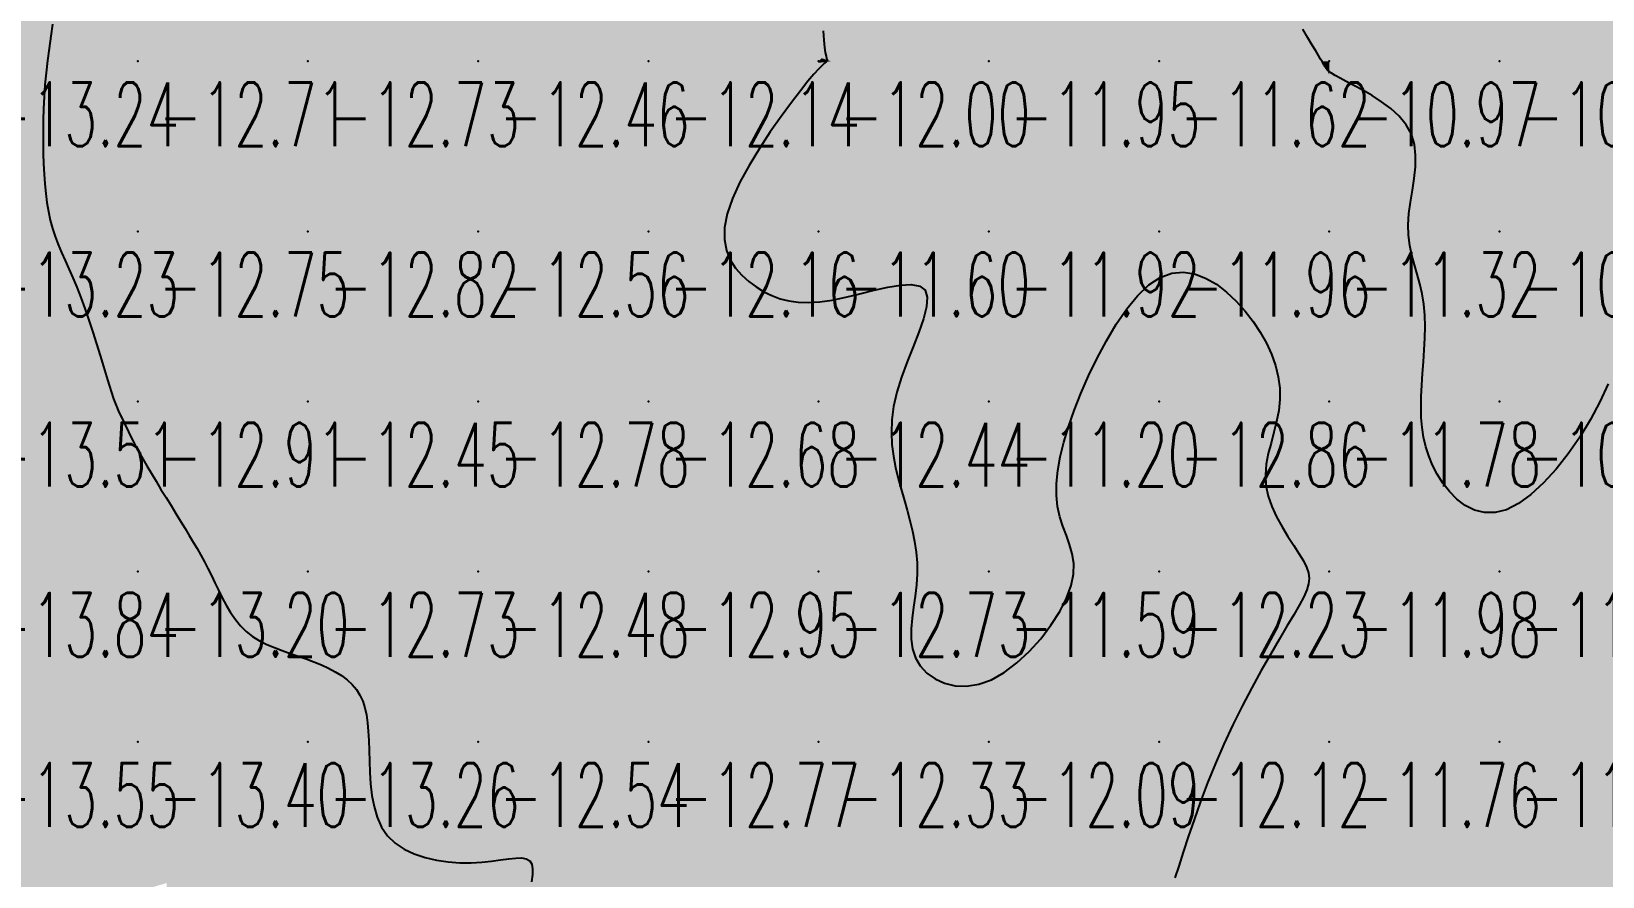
# Model space of a CAD drawing. Header units: millimetres. Extents: x 88261 to 90953, y 390274 to 392322.
# Drawn here: x 89854 to 89946.3, y 390789.3 to 390839 of the extents above; entities that cross this region are included whole.
import ezdxf
from ezdxf.enums import TextEntityAlignment as Align

# ---------------------------------------------------------------- set-up
doc = ezdxf.new("R2010")
doc.units = ezdxf.units.MM
doc.header["$LTSCALE"] = 25
for name, color, linetype in [('CN_03_00', 7, 'Continuous'), ('COTEAlt', 7, 'Continuous'), ('TN_COLORIAGE', 7, 'Continuous')]:
    doc.layers.add(name, color=color, linetype=linetype)
doc.styles.add('Simplex 1.0', font='Simplex.shx', dxfattribs={"width": 0.99, "height": 2.5})
doc.styles.get("Standard").update_dxf_attribs({"font": 'times.ttf'})

# ---------------------------------------------------------------- blocks, each defined once
blk = doc.blocks.new('COTE')
at = {"color": 0}
blk.add_point((0, 0), dxfattribs=at)
at = {"layer": 'COTEAlt'}
blk.add_attdef('ALT', text='', height=3.75, dxfattribs=at).set_placement((1.25, -1.25), align=Align.TOP_LEFT)

msp = doc.modelspace()

# ---------------------------------------------------------------- linework, layer by layer
at = {"layer": 'CN_03_00', "flags": 128}
for points, elevation in [([(89855.24, 390839.42), (89855.145, 390838.707), (89855.041, 390837.99), (89854.942, 390837.272), (89854.86, 390836.557), (89854.795, 390835.847), (89854.746, 390835.145), (89854.712, 390834.451), (89854.691, 390833.77), (89854.682, 390833.102), (89854.684, 390832.449), (89854.694, 390831.815), (89854.714, 390831.199), (89854.743, 390830.604), (89854.784, 390830.027), (89854.839, 390829.469), (89854.91, 390828.929), (89854.999, 390828.406), (89855.109, 390827.901), (89855.242, 390827.412), (89855.398, 390826.938), (89855.575, 390826.471), (89855.771, 390826.004), (89855.981, 390825.527), (89856.204, 390825.032), (89856.434, 390824.511), (89856.67, 390823.954), (89856.908, 390823.354), (89857.146, 390822.706), (89857.379, 390822.023), (89857.606, 390821.324), (89857.825, 390820.625), (89858.033, 390819.945), (89858.227, 390819.302), (89858.405, 390818.713), (89858.565, 390818.196), (89858.705, 390817.763), (89858.827, 390817.406), (89858.935, 390817.112), (89859.032, 390816.868), (89859.122, 390816.66), (89859.208, 390816.474), (89859.294, 390816.297), (89859.382, 390816.116), (89859.477, 390815.92), (89859.581, 390815.703), (89859.697, 390815.465), (89859.827, 390815.202), (89859.974, 390814.913), (89860.14, 390814.596), (89860.329, 390814.248), (89860.543, 390813.867), (89860.783, 390813.453), (89861.045, 390813.011), (89861.323, 390812.549), (89861.612, 390812.075), (89861.907, 390811.596), (89862.201, 390811.12), (89862.489, 390810.654), (89862.766, 390810.205), (89863.028, 390809.779), (89863.274, 390809.372), (89863.508, 390808.979), (89863.732, 390808.594), (89863.948, 390808.212), (89864.159, 390807.826), (89864.365, 390807.43), (89864.571, 390807.02), (89864.777, 390806.592), (89864.989, 390806.151), (89865.211, 390805.707), (89865.447, 390805.267), (89865.702, 390804.841), (89865.98, 390804.436), (89866.286, 390804.062), (89866.624, 390803.726), (89866.997, 390803.435), (89867.401, 390803.183), (89867.829, 390802.964), (89868.276, 390802.772), (89868.737, 390802.597), (89869.205, 390802.435), (89869.674, 390802.277), (89870.14, 390802.116), (89870.594, 390801.947), (89871.034, 390801.766), (89871.455, 390801.571), (89871.851, 390801.36), (89872.218, 390801.13), (89872.55, 390800.88), (89872.845, 390800.607), (89873.096, 390800.309), (89873.301, 390799.983), (89873.463, 390799.629), (89873.588, 390799.241), (89873.681, 390798.819), (89873.747, 390798.36), (89873.792, 390797.861), (89873.822, 390797.32), (89873.841, 390796.733), (89873.855, 390796.103), (89873.878, 390795.441), (89873.923, 390794.764), (89874.002, 390794.088), (89874.128, 390793.429), (89874.316, 390792.804), (89874.577, 390792.228), (89874.926, 390791.718), (89875.371, 390791.287), (89875.898, 390790.932), (89876.492, 390790.65), (89877.133, 390790.433), (89877.806, 390790.278), (89878.492, 390790.179), (89879.173, 390790.131), (89879.834, 390790.128), (89880.457, 390790.165), (89881.036, 390790.226), (89881.565, 390790.298), (89882.039, 390790.363), (89882.453, 390790.406), (89882.8, 390790.413), (89883.075, 390790.366), (89883.273, 390790.252), (89883.392, 390790.057), (89883.441, 390789.782), (89883.434, 390789.431), (89883.383, 390789.006)], -13), ([(89900.519, 390839.025), (89900.556, 390838.472), (89900.598, 390838.051), (89900.641, 390837.744), (89900.683, 390837.531), (89900.719, 390837.394), (89900.746, 390837.315), (89900.76, 390837.274), (89900.758, 390837.253), (89900.736, 390837.233), (89900.683, 390837.195), (89900.591, 390837.119), (89900.449, 390836.987), (89900.247, 390836.779), (89899.975, 390836.476), (89899.623, 390836.058), (89899.181, 390835.507), (89898.646, 390834.81), (89898.044, 390833.992), (89897.408, 390833.083), (89896.772, 390832.115), (89896.167, 390831.118), (89895.628, 390830.124), (89895.188, 390829.165), (89894.879, 390828.27), (89894.725, 390827.466), (89894.717, 390826.752), (89894.833, 390826.121), (89895.054, 390825.566), (89895.359, 390825.081), (89895.729, 390824.657), (89896.144, 390824.289), (89896.584, 390823.97), (89897.033, 390823.694), (89897.496, 390823.464), (89897.981, 390823.281), (89898.497, 390823.15), (89899.053, 390823.073), (89899.657, 390823.054), (89900.318, 390823.095), (89901.046, 390823.2), (89901.84, 390823.367), (89902.674, 390823.569), (89903.511, 390823.775), (89904.317, 390823.955), (89905.055, 390824.076), (89905.689, 390824.108), (89906.186, 390824.019), (89906.507, 390823.778), (89906.632, 390823.363), (89906.585, 390822.794), (89906.405, 390822.1), (89906.129, 390821.311), (89905.797, 390820.456), (89905.446, 390819.563), (89905.114, 390818.664), (89904.84, 390817.786), (89904.654, 390816.953), (89904.553, 390816.166), (89904.525, 390815.42), (89904.559, 390814.707), (89904.645, 390814.024), (89904.77, 390813.365), (89904.924, 390812.723), (89905.095, 390812.094), (89905.272, 390811.472), (89905.448, 390810.854), (89905.615, 390810.239), (89905.765, 390809.623), (89905.89, 390809.005), (89905.983, 390808.381), (89906.036, 390807.75), (89906.041, 390807.11), (89905.995, 390806.459), (89905.916, 390805.803), (89905.825, 390805.149), (89905.743, 390804.506), (89905.692, 390803.88), (89905.693, 390803.278), (89905.769, 390802.708), (89905.94, 390802.178), (89906.222, 390801.696), (89906.609, 390801.275), (89907.088, 390800.931), (89907.644, 390800.679), (89908.267, 390800.534), (89908.942, 390800.511), (89909.656, 390800.625), (89910.398, 390800.891), (89911.153, 390801.317), (89911.9, 390801.88), (89912.621, 390802.549), (89913.294, 390803.294), (89913.898, 390804.085), (89914.413, 390804.89), (89914.818, 390805.68), (89915.093, 390806.424), (89915.224, 390807.1), (89915.233, 390807.715), (89915.148, 390808.287), (89914.995, 390808.832), (89914.805, 390809.366), (89914.605, 390809.905), (89914.422, 390810.467), (89914.286, 390811.067), (89914.22, 390811.72), (89914.226, 390812.425), (89914.302, 390813.183), (89914.446, 390813.992), (89914.656, 390814.85), (89914.929, 390815.755), (89915.264, 390816.707), (89915.657, 390817.704), (89916.107, 390818.74), (89916.607, 390819.787), (89917.152, 390820.815), (89917.734, 390821.79), (89918.347, 390822.682), (89918.986, 390823.458), (89919.644, 390824.087), (89920.314, 390824.536), (89920.99, 390824.784), (89921.666, 390824.844), (89922.333, 390824.739), (89922.985, 390824.493), (89923.616, 390824.128), (89924.217, 390823.669), (89924.783, 390823.138), (89925.306, 390822.557), (89925.779, 390821.949), (89926.198, 390821.319), (89926.559, 390820.673), (89926.858, 390820.015), (89927.09, 390819.349), (89927.253, 390818.681), (89927.341, 390818.015), (89927.351, 390817.354), (89927.283, 390816.704), (89927.157, 390816.062), (89926.996, 390815.428), (89926.826, 390814.8), (89926.669, 390814.175), (89926.55, 390813.552), (89926.494, 390812.93), (89926.523, 390812.306), (89926.654, 390811.681), (89926.873, 390811.06), (89927.155, 390810.452), (89927.479, 390809.865), (89927.821, 390809.305), (89928.158, 390808.782), (89928.467, 390808.302), (89928.726, 390807.874), (89928.914, 390807.501), (89929.029, 390807.165), (89929.07, 390806.845), (89929.037, 390806.518), (89928.93, 390806.164), (89928.749, 390805.759), (89928.494, 390805.282), (89928.165, 390804.711), (89927.764, 390804.031), (89927.302, 390803.247), (89926.794, 390802.373), (89926.254, 390801.422), (89925.696, 390800.407), (89925.133, 390799.341), (89924.58, 390798.237), (89924.051, 390797.107), (89923.557, 390795.966), (89923.1, 390794.832), (89922.683, 390793.723), (89922.303, 390792.66), (89921.964, 390791.661), (89921.663, 390790.745), (89921.403, 390789.931), (89921.184, 390789.239)], -12), ([(89946.638, 390818.278), (89946.152, 390817.227), (89945.59, 390816.177), (89944.963, 390815.15), (89944.285, 390814.172), (89943.572, 390813.268), (89942.838, 390812.462), (89942.099, 390811.779), (89941.368, 390811.243), (89940.661, 390810.881), (89939.991, 390810.708), (89939.362, 390810.708), (89938.776, 390810.857), (89938.237, 390811.13), (89937.745, 390811.503), (89937.305, 390811.951), (89936.918, 390812.449), (89936.586, 390812.973), (89936.312, 390813.504), (89936.091, 390814.039), (89935.919, 390814.583), (89935.793, 390815.138), (89935.707, 390815.707), (89935.657, 390816.295), (89935.639, 390816.904), (89935.649, 390817.537), (89935.681, 390818.197), (89935.727, 390818.877), (89935.779, 390819.569), (89935.826, 390820.267), (89935.861, 390820.962), (89935.875, 390821.646), (89935.857, 390822.312), (89935.8, 390822.952), (89935.698, 390823.562), (89935.563, 390824.147), (89935.41, 390824.716), (89935.252, 390825.278), (89935.107, 390825.842), (89934.987, 390826.415), (89934.91, 390827.008), (89934.889, 390827.628), (89934.932, 390828.282), (89935.022, 390828.961), (89935.131, 390829.654), (89935.234, 390830.351), (89935.306, 390831.04), (89935.32, 390831.711), (89935.25, 390832.351), (89935.071, 390832.951), (89934.766, 390833.501), (89934.354, 390834.001), (89933.865, 390834.453), (89933.326, 390834.858), (89932.766, 390835.218), (89932.213, 390835.535), (89931.698, 390835.81), (89931.247, 390836.045), (89930.883, 390836.243), (89930.601, 390836.407), (89930.389, 390836.542), (89930.237, 390836.651), (89930.133, 390836.739), (89930.065, 390836.811), (89930.022, 390836.871), (89929.993, 390836.923), (89929.966, 390836.972), (89929.934, 390837.03), (89929.89, 390837.106), (89929.828, 390837.214), (89929.739, 390837.365), (89929.617, 390837.57), (89929.456, 390837.84), (89929.247, 390838.189), (89928.988, 390838.621), (89928.688, 390839.128)], -11)]:
    msp.add_lwpolyline(points, dxfattribs=dict(at, elevation=elevation))
at = {"layer": 'TN_COLORIAGE', "color": 221}
for points in [[(89850.249, 390837.239, -13), (89856.081, 390843.071, -13), (89850.249, 390847.239, -13), (89851.521, 390847.239, -13)], [(89854.74, 390837.239, -13.239), (89856.081, 390843.071, -13.239), (89850.249, 390837.239, -13.239)], [(89850.249, 390837.239, -13), (89854.74, 390837.239, -13), (89850.249, 390827.239, -13), (89854.612, 390831.602, -13)], [(89854.612, 390831.602, -13.227), (89854.979, 390827.239, -13.227), (89850.249, 390827.239, -13.227)], [(89850.249, 390817.239, -13), (89856.921, 390823.911, -13), (89850.249, 390827.239, -13), (89854.979, 390827.239, -13)], [(89856.921, 390823.911, -13.507), (89858.789, 390817.239, -13.507), (89850.249, 390817.239, -13.507)], [(89850.249, 390807.239, -13), (89859.314, 390816.305, -13), (89850.249, 390817.239, -13), (89858.789, 390817.239, -13)], [(89850.249, 390807.239, -13), (89859.314, 390816.305, -13), (89860.249, 390807.239, -13), (89860.249, 390814.24, -13)], [(89862.947, 390809.938, -13.202), (89860.249, 390814.24, -13.202), (89860.249, 390807.239, -13.202)], [(89862.947, 390809.938, -13.202), (89864.561, 390807.239, -13.202), (89860.249, 390807.239, -13.202)], [(89850.249, 390797.239, -13.202), (89860.249, 390797.239, -13.202), (89860.249, 390807.239, -13.202)], [(89850.249, 390807.239, -13.202), (89850.249, 390797.239, -13.202), (89860.249, 390807.239, -13.202)], [(89860.249, 390797.239, -13), (89866.234, 390803.225, -13), (89860.249, 390807.239, -13), (89864.561, 390807.239, -13)], [(89860.249, 390797.239, -13), (89866.234, 390803.225, -13), (89870.249, 390797.239, -13), (89870.249, 390802.219, -13)], [(89873.608, 390800.599, -13.265), (89870.249, 390802.219, -13.265), (89870.249, 390797.239, -13.265)], [(89873.608, 390800.599, -13.265), (89873.895, 390797.239, -13.265), (89870.249, 390797.239, -13.265)], [(89850.249, 390787.239, -13), (89859.336, 390787.239, -13), (89860.249, 390797.239, -13), (89860.249, 390788.438, -13)], [(89850.249, 390797.239, -13.398), (89850.249, 390787.239, -13.398), (89860.249, 390797.239, -13.398)], [(89860.249, 390797.239, -13), (89860.249, 390788.438, -13), (89870.249, 390797.239, -13), (89861.949, 390788.939, -13)], [(89870.249, 390797.239, -13), (89861.949, 390788.939, -13), (89870.249, 390787.239, -13), (89861.975, 390787.239, -13)], [(89870.249, 390797.239, -13), (89873.895, 390797.239, -13), (89870.249, 390787.239, -13), (89873.853, 390790.844, -13)], [(89870.249, 390787.239, -13), (89873.853, 390790.844, -13), (89880.249, 390787.239, -13), (89880.249, 390789.696, -13)], [(89882.776, 390787.239, -13.15), (89884.154, 390791.144, -13.15), (89880.249, 390787.239, -13.15)], [(89880.249, 390789.696, -13.15), (89884.154, 390791.144, -13.15), (89880.249, 390787.239, -13.15)]]:
    msp.add_solid(points, dxfattribs=at)
at = {"layer": 'TN_COLORIAGE', "color": 211}
for points in [[(89856.081, 390843.071, -12.707), (89854.74, 390837.239, -12.707), (89860.249, 390847.239, -12.707), (89860.249, 390837.239, -12.707)], [(89860.249, 390837.239, -12.66), (89870.249, 390837.239, -12.66), (89870.249, 390847.239, -12.66)], [(89860.249, 390847.239, -12.66), (89860.249, 390837.239, -12.66), (89870.249, 390847.239, -12.66)], [(89870.249, 390837.239, -12.36), (89880.249, 390837.239, -12.36), (89880.249, 390847.239, -12.36)], [(89870.249, 390847.239, -12.36), (89870.249, 390837.239, -12.36), (89880.249, 390847.239, -12.36)], [(89880.249, 390837.239, -12.124), (89890.249, 390837.239, -12.124), (89890.249, 390847.239, -12.124)], [(89880.249, 390847.239, -12.124), (89880.249, 390837.239, -12.124), (89890.249, 390847.239, -12.124)], [(89890.249, 390837.239, -12.004), (89900.249, 390837.239, -12.004), (89900.249, 390847.239, -12.004)], [(89890.249, 390847.239, -12.004), (89890.249, 390837.239, -12.004), (89900.249, 390847.239, -12.004)], [(89900.249, 390847.239, -12), (89900.437, 390847.239, -12), (89900.249, 390837.239, -12), (89900.427, 390837.418, -12)], [(89854.979, 390827.239, -12.707), (89854.612, 390831.602, -12.707), (89860.249, 390827.239, -12.707), (89860.249, 390837.239, -12.707)], [(89854.612, 390831.602, -12.707), (89854.74, 390837.239, -12.707), (89860.249, 390837.239, -12.707)], [(89860.249, 390827.239, -12.733), (89870.249, 390827.239, -12.733), (89870.249, 390837.239, -12.733)], [(89860.249, 390837.239, -12.733), (89860.249, 390827.239, -12.733), (89870.249, 390837.239, -12.733)], [(89870.249, 390827.239, -12.463), (89880.249, 390827.239, -12.463), (89880.249, 390837.239, -12.463)], [(89870.249, 390837.239, -12.463), (89870.249, 390827.239, -12.463), (89880.249, 390837.239, -12.463)], [(89880.249, 390827.239, -12.137), (89890.249, 390827.239, -12.137), (89890.249, 390837.239, -12.137)], [(89880.249, 390837.239, -12.137), (89880.249, 390827.239, -12.137), (89890.249, 390837.239, -12.137)], [(89890.249, 390827.239, -12), (89893.122, 390827.239, -12), (89900.249, 390837.239, -12), (89900.249, 390837.141, -12)], [(89890.249, 390837.239, -12.004), (89890.249, 390827.239, -12.004), (89900.249, 390837.239, -12.004)], [(89900.427, 390837.418, -12.004), (89900.968, 390837.239, -12.004), (89900.249, 390837.239, -12.004)], [(89900.249, 390837.141, -12.004), (89900.968, 390837.239, -12.004), (89900.249, 390837.239, -12.004)], [(89854.979, 390827.239, -12.747), (89856.921, 390823.911, -12.747), (89860.249, 390827.239, -12.747)], [(89858.789, 390817.239, -12.747), (89856.921, 390823.911, -12.747), (89860.249, 390817.239, -12.747), (89860.249, 390827.239, -12.747)], [(89860.249, 390817.239, -12.819), (89870.249, 390817.239, -12.819), (89870.249, 390827.239, -12.819)], [(89860.249, 390827.239, -12.819), (89860.249, 390817.239, -12.819), (89870.249, 390827.239, -12.819)], [(89870.249, 390817.239, -12.564), (89880.249, 390817.239, -12.564), (89880.249, 390827.239, -12.564)], [(89870.249, 390827.239, -12.564), (89870.249, 390817.239, -12.564), (89880.249, 390827.239, -12.564)], [(89880.249, 390817.239, -12.161), (89890.249, 390817.239, -12.161), (89890.249, 390827.239, -12.161)], [(89880.249, 390827.239, -12.161), (89880.249, 390817.239, -12.161), (89890.249, 390827.239, -12.161)], [(89890.249, 390817.239, -12), (89896.533, 390823.524, -12), (89890.249, 390827.239, -12), (89893.122, 390827.239, -12)], [(89915.051, 390817.239, -12.861), (89920.249, 390826.787, -12.861), (89920.249, 390817.239, -12.861)], [(89925.839, 390822.83, -12.861), (89920.249, 390826.787, -12.861), (89920.249, 390817.239, -12.861)], [(89903.817, 390817.239, -12.441), (89908.745, 390825.735, -12.441), (89900.249, 390817.239, -12.441)], [(89900.249, 390822.485, -12.441), (89908.745, 390825.735, -12.441), (89900.249, 390817.239, -12.441)], [(89890.249, 390817.239, -12), (89896.533, 390823.524, -12), (89900.249, 390817.239, -12), (89900.249, 390822.485, -12)], [(89925.839, 390822.83, -12.861), (89928.229, 390817.239, -12.861), (89920.249, 390817.239, -12.861)], [(89858.789, 390817.239, -12.913), (89859.314, 390816.305, -12.913), (89860.249, 390817.239, -12.913)], [(89860.249, 390814.24, -12.913), (89859.314, 390816.305, -12.913), (89860.249, 390817.239, -12.913)], [(89860.249, 390814.24, -12.453), (89862.947, 390809.938, -12.453), (89860.249, 390817.239, -12.453), (89870.249, 390817.239, -12.453)], [(89864.561, 390807.239, -12.453), (89862.947, 390809.938, -12.453), (89870.249, 390807.239, -12.453), (89870.249, 390817.239, -12.453)], [(89870.249, 390807.239, -12.779), (89880.249, 390807.239, -12.779), (89880.249, 390817.239, -12.779)], [(89870.249, 390817.239, -12.779), (89870.249, 390807.239, -12.779), (89880.249, 390817.239, -12.779)], [(89880.249, 390807.239, -12.677), (89890.249, 390807.239, -12.677), (89890.249, 390817.239, -12.677)], [(89880.249, 390817.239, -12.677), (89880.249, 390807.239, -12.677), (89890.249, 390817.239, -12.677)], [(89890.249, 390807.239, -12.441), (89900.249, 390807.239, -12.441), (89900.249, 390817.239, -12.441)], [(89890.249, 390817.239, -12.441), (89890.249, 390807.239, -12.441), (89900.249, 390817.239, -12.441)], [(89900.249, 390807.239, -12), (89905.03, 390812.021, -12), (89900.249, 390817.239, -12), (89903.817, 390817.239, -12)], [(89920.249, 390817.239, -12), (89913.491, 390810.481, -12), (89920.249, 390807.239, -12), (89916.704, 390807.239, -12)], [(89915.051, 390817.239, -12.861), (89913.491, 390810.481, -12.861), (89920.249, 390817.239, -12.861)], [(89920.249, 390817.239, -12), (89928.229, 390817.239, -12), (89920.249, 390807.239, -12), (89925.349, 390812.34, -12)], [(89905.03, 390812.021, -12.729), (89906.631, 390807.239, -12.729), (89900.249, 390807.239, -12.729)], [(89925.349, 390812.34, -12.227), (89929.512, 390807.239, -12.227), (89920.249, 390807.239, -12.227)], [(89864.561, 390807.239, -12.733), (89866.234, 390803.225, -12.733), (89870.249, 390807.239, -12.733)], [(89870.249, 390802.219, -12.733), (89866.234, 390803.225, -12.733), (89870.249, 390807.239, -12.733)], [(89870.249, 390802.219, -12.477), (89873.608, 390800.599, -12.477), (89870.249, 390807.239, -12.477), (89880.249, 390807.239, -12.477)], [(89873.895, 390797.239, -12.477), (89873.608, 390800.599, -12.477), (89880.249, 390797.239, -12.477), (89880.249, 390807.239, -12.477)], [(89880.249, 390797.239, -12.948), (89890.249, 390797.239, -12.948), (89890.249, 390807.239, -12.948)], [(89880.249, 390807.239, -12.948), (89880.249, 390797.239, -12.948), (89890.249, 390807.239, -12.948)], [(89890.249, 390797.239, -12.729), (89900.249, 390797.239, -12.729), (89900.249, 390807.239, -12.729)], [(89890.249, 390807.239, -12.729), (89890.249, 390797.239, -12.729), (89900.249, 390807.239, -12.729)], [(89900.249, 390807.239, -12), (89906.631, 390807.239, -12), (89900.249, 390797.239, -12), (89904.69, 390801.681, -12)], [(89910.249, 390797.239, -12.227), (89920.249, 390797.239, -12.227), (89920.249, 390807.239, -12.227)], [(89920.249, 390807.239, -12), (89916.704, 390807.239, -12), (89910.249, 390797.239, -12), (89910.249, 390799.107, -12)], [(89920.249, 390807.239, -12), (89929.512, 390807.239, -12), (89920.249, 390797.239, -12), (89928.957, 390805.947, -12)], [(89923.65, 390797.239, -12.122), (89928.957, 390805.947, -12.122), (89920.249, 390797.239, -12.122)], [(89900.249, 390797.239, -12), (89904.69, 390801.681, -12), (89910.249, 390797.239, -12), (89910.249, 390799.107, -12)], [(89880.249, 390789.696, -12.539), (89873.853, 390790.844, -12.539), (89880.249, 390797.239, -12.539)], [(89873.853, 390790.844, -12.539), (89873.895, 390797.239, -12.539), (89880.249, 390797.239, -12.539)], [(89884.154, 390791.144, -12.539), (89880.249, 390789.696, -12.539), (89890.249, 390797.239, -12.539), (89880.249, 390797.239, -12.539)], [(89884.154, 390791.144, -12.556), (89882.776, 390787.239, -12.556), (89890.249, 390797.239, -12.556), (89890.249, 390787.239, -12.556)], [(89890.249, 390787.239, -12.33), (89900.249, 390787.239, -12.33), (89900.249, 390797.239, -12.33)], [(89890.249, 390797.239, -12.33), (89890.249, 390787.239, -12.33), (89900.249, 390797.239, -12.33)], [(89900.249, 390787.239, -12.095), (89910.249, 390787.239, -12.095), (89910.249, 390797.239, -12.095)], [(89900.249, 390797.239, -12.095), (89900.249, 390787.239, -12.095), (89910.249, 390797.239, -12.095)], [(89910.249, 390787.239, -12.122), (89920.249, 390787.239, -12.122), (89920.249, 390797.239, -12.122)], [(89910.249, 390797.239, -12.122), (89910.249, 390787.239, -12.122), (89920.249, 390797.239, -12.122)], [(89920.249, 390797.239, -12), (89923.65, 390797.239, -12), (89920.249, 390787.239, -12), (89920.748, 390787.739, -12)]]:
    msp.add_solid(points, dxfattribs=at)
at = {"layer": 'TN_COLORIAGE', "color": 201}
for points in [[(89900.968, 390837.239, -11.78), (89900.427, 390837.418, -11.78), (89910.249, 390837.239, -11.78), (89910.249, 390847.239, -11.78)], [(89900.427, 390837.418, -11.78), (89900.437, 390847.239, -11.78), (89910.249, 390847.239, -11.78)], [(89910.249, 390837.239, -11.567), (89920.249, 390837.239, -11.567), (89920.249, 390847.239, -11.567)], [(89910.249, 390847.239, -11.567), (89910.249, 390837.239, -11.567), (89920.249, 390847.239, -11.567)], [(89920.249, 390837.239, -11), (89926.221, 390843.212, -11), (89920.249, 390847.239, -11), (89926.022, 390847.239, -11)], [(89926.221, 390843.212, -11.616), (89929.823, 390837.239, -11.616), (89920.249, 390837.239, -11.616)], [(89900.249, 390837.141, -11.6), (89893.122, 390827.239, -11.6), (89900.249, 390827.239, -11.6)], [(89900.249, 390827.239, -11.949), (89910.249, 390827.239, -11.949), (89910.249, 390837.239, -11.949)], [(89900.968, 390837.239, -11.6), (89900.249, 390837.141, -11.6), (89910.249, 390837.239, -11.6), (89900.249, 390827.239, -11.6)], [(89910.249, 390827.239, -11.616), (89920.249, 390827.239, -11.616), (89920.249, 390837.239, -11.616)], [(89910.249, 390837.239, -11.616), (89910.249, 390827.239, -11.616), (89920.249, 390837.239, -11.616)], [(89920.249, 390827.239, -11), (89929.971, 390836.962, -11), (89920.249, 390837.239, -11), (89929.823, 390837.239, -11)], [(89920.249, 390827.239, -11), (89929.971, 390836.962, -11), (89930.249, 390827.239, -11), (89930.249, 390836.452, -11)], [(89936.514, 390833.504, -11.321), (89930.249, 390836.452, -11.321), (89930.249, 390827.239, -11.321)], [(89934.125, 390827.239, -11.321), (89936.514, 390833.504, -11.321), (89930.249, 390827.239, -11.321)], [(89893.122, 390827.239, -11.6), (89896.533, 390823.524, -11.6), (89900.249, 390827.239, -11.6)], [(89900.249, 390822.485, -11.6), (89896.533, 390823.524, -11.6), (89900.249, 390827.239, -11.6)], [(89908.745, 390825.735, -11.6), (89900.249, 390822.485, -11.6), (89910.249, 390827.239, -11.6), (89900.249, 390827.239, -11.6)], [(89908.745, 390825.735, -11.204), (89903.817, 390817.239, -11.204), (89910.249, 390827.239, -11.204), (89910.249, 390817.239, -11.204)], [(89920.249, 390826.787, -11.204), (89915.051, 390817.239, -11.204), (89920.249, 390827.239, -11.204), (89910.249, 390817.239, -11.204)], [(89910.249, 390827.239, -11.959), (89910.249, 390817.239, -11.959), (89920.249, 390827.239, -11.959)], [(89920.249, 390826.787, -11.321), (89925.839, 390822.83, -11.321), (89920.249, 390827.239, -11.321), (89930.249, 390827.239, -11.321)], [(89928.229, 390817.239, -11.321), (89925.839, 390822.83, -11.321), (89930.249, 390817.239, -11.321), (89930.249, 390827.239, -11.321)], [(89930.249, 390817.239, -11), (89936.318, 390823.309, -11), (89930.249, 390827.239, -11), (89934.125, 390827.239, -11)], [(89935.402, 390817.239, -11.782), (89936.318, 390823.309, -11.782), (89930.249, 390817.239, -11.782)], [(89903.817, 390817.239, -11.204), (89905.03, 390812.021, -11.204), (89910.249, 390817.239, -11.204)], [(89906.631, 390807.239, -11.204), (89905.03, 390812.021, -11.204), (89910.249, 390807.239, -11.204), (89910.249, 390817.239, -11.204)], [(89913.491, 390810.481, -11.204), (89915.051, 390817.239, -11.204), (89910.249, 390807.239, -11.204), (89910.249, 390817.239, -11.204)], [(89929.512, 390807.239, -11.782), (89925.349, 390812.34, -11.782), (89930.249, 390807.239, -11.782), (89930.249, 390817.239, -11.782)], [(89925.349, 390812.34, -11.782), (89928.229, 390817.239, -11.782), (89930.249, 390817.239, -11.782)], [(89930.249, 390807.239, -11), (89935.967, 390812.957, -11), (89930.249, 390817.239, -11), (89935.402, 390817.239, -11)], [(89950.249, 390817.239, -11), (89947.006, 390817.239, -11), (89940.249, 390807.239, -11), (89940.249, 390808.772, -11)], [(89940.249, 390807.239, -11.353), (89950.249, 390807.239, -11.353), (89950.249, 390817.239, -11.353)], [(89930.249, 390807.239, -11), (89935.967, 390812.957, -11), (89940.249, 390807.239, -11), (89940.249, 390808.772, -11)], [(89916.704, 390807.239, -11.587), (89913.491, 390810.481, -11.587), (89910.249, 390807.239, -11.587)], [(89910.249, 390799.107, -11.587), (89904.69, 390801.681, -11.587), (89910.249, 390807.239, -11.587)], [(89904.69, 390801.681, -11.587), (89906.631, 390807.239, -11.587), (89910.249, 390807.239, -11.587)], [(89910.249, 390799.107, -11.587), (89916.704, 390807.239, -11.587), (89910.249, 390807.239, -11.587)], [(89928.957, 390805.947, -11.764), (89923.65, 390797.239, -11.764), (89930.249, 390807.239, -11.764), (89930.249, 390797.239, -11.764)], [(89928.957, 390805.947, -11.982), (89929.512, 390807.239, -11.982), (89930.249, 390807.239, -11.982)], [(89930.249, 390807.239, -11.133), (89930.249, 390797.239, -11.133), (89940.249, 390807.239, -11.133)], [(89930.249, 390797.239, -11.133), (89940.249, 390797.239, -11.133), (89940.249, 390807.239, -11.133)], [(89940.249, 390807.239, -11.666), (89940.249, 390797.239, -11.666), (89950.249, 390807.239, -11.666)], [(89940.249, 390797.239, -11.666), (89950.249, 390797.239, -11.666), (89950.249, 390807.239, -11.666)], [(89920.748, 390787.739, -11.425), (89920.46, 390787.239, -11.425), (89930.249, 390797.239, -11.425), (89930.249, 390787.239, -11.425)], [(89920.748, 390787.739, -11.764), (89923.65, 390797.239, -11.764), (89930.249, 390797.239, -11.764)], [(89930.249, 390797.239, -11.174), (89930.249, 390787.239, -11.174), (89940.249, 390797.239, -11.174)], [(89930.249, 390787.239, -11.174), (89940.249, 390787.239, -11.174), (89940.249, 390797.239, -11.174)], [(89940.249, 390797.239, -11.415), (89940.249, 390787.239, -11.415), (89950.249, 390797.239, -11.415)], [(89940.249, 390787.239, -11.415), (89950.249, 390787.239, -11.415), (89950.249, 390797.239, -11.415)]]:
    msp.add_solid(points, dxfattribs=at)
at = {"layer": 'TN_COLORIAGE', "color": 191}
for points in [[(89929.823, 390837.239, -10.585), (89926.221, 390843.212, -10.585), (89930.249, 390837.239, -10.585), (89930.249, 390847.239, -10.585)], [(89930.249, 390847.239, -10.801), (89930.249, 390837.239, -10.801), (89940.249, 390847.239, -10.801)], [(89930.249, 390837.239, -10.801), (89940.249, 390837.239, -10.801), (89940.249, 390847.239, -10.801)], [(89940.249, 390847.239, -10.53), (89940.249, 390837.239, -10.53), (89950.249, 390847.239, -10.53)], [(89940.249, 390837.239, -10.53), (89950.249, 390837.239, -10.53), (89950.249, 390847.239, -10.53)], [(89929.823, 390837.239, -10.973), (89929.971, 390836.962, -10.973), (89930.249, 390837.239, -10.973)], [(89930.249, 390836.452, -10.973), (89929.971, 390836.962, -10.973), (89930.249, 390837.239, -10.973)], [(89930.249, 390836.452, -10.809), (89936.514, 390833.504, -10.809), (89930.249, 390837.239, -10.809), (89940.249, 390837.239, -10.809)], [(89936.514, 390833.504, -10.494), (89934.125, 390827.239, -10.494), (89940.249, 390837.239, -10.494), (89940.249, 390827.239, -10.494)], [(89940.249, 390837.239, -10.808), (89940.249, 390827.239, -10.808), (89950.249, 390837.239, -10.808)], [(89950.249, 390831.468, -10.494), (89948.072, 390827.239, -10.494), (89950.249, 390837.239, -10.494), (89940.249, 390827.239, -10.494)], [(89934.125, 390827.239, -10.494), (89936.318, 390823.309, -10.494), (89940.249, 390827.239, -10.494)], [(89936.318, 390823.309, -10.265), (89935.402, 390817.239, -10.265), (89940.249, 390827.239, -10.265), (89940.249, 390817.239, -10.265)], [(89948.072, 390827.239, -10.265), (89948.641, 390825.631, -10.265), (89940.249, 390827.239, -10.265), (89940.249, 390817.239, -10.265)], [(89948.641, 390825.631, -10.265), (89947.006, 390817.239, -10.265), (89940.249, 390817.239, -10.265)], [(89935.402, 390817.239, -10.265), (89935.967, 390812.957, -10.265), (89940.249, 390817.239, -10.265)], [(89940.249, 390808.772, -10.265), (89935.967, 390812.957, -10.265), (89940.249, 390817.239, -10.265)], [(89940.249, 390808.772, -10.265), (89947.006, 390817.239, -10.265), (89940.249, 390817.239, -10.265)]]:
    msp.add_solid(points, dxfattribs=at)

# ---------------------------------------------------------------- block references
at = {"layer": 'COTEAlt'}
ref = msp.add_blockref('COTE', (89850.249, 390837.239), dxfattribs=at)
ref.add_attrib('ALT', '-13.24', dxfattribs={"height": 3.75, "style": 'Simplex 1.0', "width": 0.6}).set_placement((89851.499, 390835.989), align=Align.TOP_LEFT)
ref = msp.add_blockref('COTE', (89860.249, 390837.239), dxfattribs=at)
ref.add_attrib('ALT', '-12.71', dxfattribs={"height": 3.75, "style": 'Simplex 1.0', "width": 0.6}).set_placement((89861.499, 390835.989), align=Align.TOP_LEFT)
ref = msp.add_blockref('COTE', (89870.249, 390837.239), dxfattribs=at)
ref.add_attrib('ALT', '-12.73', dxfattribs={"height": 3.75, "style": 'Simplex 1.0', "width": 0.6}).set_placement((89871.499, 390835.989), align=Align.TOP_LEFT)
ref = msp.add_blockref('COTE', (89880.249, 390837.239), dxfattribs=at)
ref.add_attrib('ALT', '-12.46', dxfattribs={"height": 3.75, "style": 'Simplex 1.0', "width": 0.6}).set_placement((89881.499, 390835.989), align=Align.TOP_LEFT)
ref = msp.add_blockref('COTE', (89890.249, 390837.239), dxfattribs=at)
ref.add_attrib('ALT', '-12.14', dxfattribs={"height": 3.75, "style": 'Simplex 1.0', "width": 0.6}).set_placement((89891.499, 390835.989), align=Align.TOP_LEFT)
ref = msp.add_blockref('COTE', (89900.249, 390837.239), dxfattribs=at)
ref.add_attrib('ALT', '-12.00', dxfattribs={"height": 3.75, "style": 'Simplex 1.0', "width": 0.6}).set_placement((89901.499, 390835.989), align=Align.TOP_LEFT)
ref = msp.add_blockref('COTE', (89910.249, 390837.239), dxfattribs=at)
ref.add_attrib('ALT', '-11.95', dxfattribs={"height": 3.75, "style": 'Simplex 1.0', "width": 0.6}).set_placement((89911.499, 390835.989), align=Align.TOP_LEFT)
ref = msp.add_blockref('COTE', (89920.249, 390837.239), dxfattribs=at)
ref.add_attrib('ALT', '-11.62', dxfattribs={"height": 3.75, "style": 'Simplex 1.0', "width": 0.6}).set_placement((89921.499, 390835.989), align=Align.TOP_LEFT)
ref = msp.add_blockref('COTE', (89930.249, 390837.239), dxfattribs=at)
ref.add_attrib('ALT', '-10.97', dxfattribs={"height": 3.75, "style": 'Simplex 1.0', "width": 0.6}).set_placement((89931.499, 390835.989), align=Align.TOP_LEFT)
ref = msp.add_blockref('COTE', (89940.249, 390837.239), dxfattribs=at)
ref.add_attrib('ALT', '-10.81', dxfattribs={"height": 3.75, "style": 'Simplex 1.0', "width": 0.6}).set_placement((89941.499, 390835.989), align=Align.TOP_LEFT)
ref = msp.add_blockref('COTE', (89850.249, 390827.239), dxfattribs=at)
ref.add_attrib('ALT', '-13.23', dxfattribs={"height": 3.75, "style": 'Simplex 1.0', "width": 0.6}).set_placement((89851.499, 390825.989), align=Align.TOP_LEFT)
ref = msp.add_blockref('COTE', (89860.249, 390827.239), dxfattribs=at)
ref.add_attrib('ALT', '-12.75', dxfattribs={"height": 3.75, "style": 'Simplex 1.0', "width": 0.6}).set_placement((89861.499, 390825.989), align=Align.TOP_LEFT)
ref = msp.add_blockref('COTE', (89870.249, 390827.239), dxfattribs=at)
ref.add_attrib('ALT', '-12.82', dxfattribs={"height": 3.75, "style": 'Simplex 1.0', "width": 0.6}).set_placement((89871.499, 390825.989), align=Align.TOP_LEFT)
ref = msp.add_blockref('COTE', (89880.249, 390827.239), dxfattribs=at)
ref.add_attrib('ALT', '-12.56', dxfattribs={"height": 3.75, "style": 'Simplex 1.0', "width": 0.6}).set_placement((89881.499, 390825.989), align=Align.TOP_LEFT)
ref = msp.add_blockref('COTE', (89890.249, 390827.239), dxfattribs=at)
ref.add_attrib('ALT', '-12.16', dxfattribs={"height": 3.75, "style": 'Simplex 1.0', "width": 0.6}).set_placement((89891.499, 390825.989), align=Align.TOP_LEFT)
ref = msp.add_blockref('COTE', (89900.249, 390827.239), dxfattribs=at)
ref.add_attrib('ALT', '-11.60', dxfattribs={"height": 3.75, "style": 'Simplex 1.0', "width": 0.6}).set_placement((89901.499, 390825.989), align=Align.TOP_LEFT)
ref = msp.add_blockref('COTE', (89910.249, 390827.239), dxfattribs=at)
ref.add_attrib('ALT', '-11.92', dxfattribs={"height": 3.75, "style": 'Simplex 1.0', "width": 0.6}).set_placement((89911.499, 390825.989), align=Align.TOP_LEFT)
ref = msp.add_blockref('COTE', (89920.249, 390827.239), dxfattribs=at)
ref.add_attrib('ALT', '-11.96', dxfattribs={"height": 3.75, "style": 'Simplex 1.0', "width": 0.6}).set_placement((89921.499, 390825.989), align=Align.TOP_LEFT)
ref = msp.add_blockref('COTE', (89930.249, 390827.239), dxfattribs=at)
ref.add_attrib('ALT', '-11.32', dxfattribs={"height": 3.75, "style": 'Simplex 1.0', "width": 0.6}).set_placement((89931.499, 390825.989), align=Align.TOP_LEFT)
ref = msp.add_blockref('COTE', (89940.249, 390827.239), dxfattribs=at)
ref.add_attrib('ALT', '-10.49', dxfattribs={"height": 3.75, "style": 'Simplex 1.0', "width": 0.6}).set_placement((89941.499, 390825.989), align=Align.TOP_LEFT)
ref = msp.add_blockref('COTE', (89850.249, 390817.239), dxfattribs=at)
ref.add_attrib('ALT', '-13.51', dxfattribs={"height": 3.75, "style": 'Simplex 1.0', "width": 0.6}).set_placement((89851.499, 390815.989), align=Align.TOP_LEFT)
ref = msp.add_blockref('COTE', (89860.249, 390817.239), dxfattribs=at)
ref.add_attrib('ALT', '-12.91', dxfattribs={"height": 3.75, "style": 'Simplex 1.0', "width": 0.6}).set_placement((89861.499, 390815.989), align=Align.TOP_LEFT)
ref = msp.add_blockref('COTE', (89870.249, 390817.239), dxfattribs=at)
ref.add_attrib('ALT', '-12.45', dxfattribs={"height": 3.75, "style": 'Simplex 1.0', "width": 0.6}).set_placement((89871.499, 390815.989), align=Align.TOP_LEFT)
ref = msp.add_blockref('COTE', (89880.249, 390817.239), dxfattribs=at)
ref.add_attrib('ALT', '-12.78', dxfattribs={"height": 3.75, "style": 'Simplex 1.0', "width": 0.6}).set_placement((89881.499, 390815.989), align=Align.TOP_LEFT)
ref = msp.add_blockref('COTE', (89890.249, 390817.239), dxfattribs=at)
ref.add_attrib('ALT', '-12.68', dxfattribs={"height": 3.75, "style": 'Simplex 1.0', "width": 0.6}).set_placement((89891.499, 390815.989), align=Align.TOP_LEFT)
ref = msp.add_blockref('COTE', (89900.249, 390817.239), dxfattribs=at)
ref.add_attrib('ALT', '-12.44', dxfattribs={"height": 3.75, "style": 'Simplex 1.0', "width": 0.6}).set_placement((89901.499, 390815.989), align=Align.TOP_LEFT)
ref = msp.add_blockref('COTE', (89910.249, 390817.239), dxfattribs=at)
ref.add_attrib('ALT', '-11.20', dxfattribs={"height": 3.75, "style": 'Simplex 1.0', "width": 0.6}).set_placement((89911.499, 390815.989), align=Align.TOP_LEFT)
ref = msp.add_blockref('COTE', (89920.249, 390817.239), dxfattribs=at)
ref.add_attrib('ALT', '-12.86', dxfattribs={"height": 3.75, "style": 'Simplex 1.0', "width": 0.6}).set_placement((89921.499, 390815.989), align=Align.TOP_LEFT)
ref = msp.add_blockref('COTE', (89930.249, 390817.239), dxfattribs=at)
ref.add_attrib('ALT', '-11.78', dxfattribs={"height": 3.75, "style": 'Simplex 1.0', "width": 0.6}).set_placement((89931.499, 390815.989), align=Align.TOP_LEFT)
ref = msp.add_blockref('COTE', (89940.249, 390817.239), dxfattribs=at)
ref.add_attrib('ALT', '-10.26', dxfattribs={"height": 3.75, "style": 'Simplex 1.0', "width": 0.6}).set_placement((89941.499, 390815.989), align=Align.TOP_LEFT)
ref = msp.add_blockref('COTE', (89850.249, 390807.239), dxfattribs=at)
ref.add_attrib('ALT', '-13.84', dxfattribs={"height": 3.75, "style": 'Simplex 1.0', "width": 0.6}).set_placement((89851.499, 390805.989), align=Align.TOP_LEFT)
ref = msp.add_blockref('COTE', (89860.249, 390807.239), dxfattribs=at)
ref.add_attrib('ALT', '-13.20', dxfattribs={"height": 3.75, "style": 'Simplex 1.0', "width": 0.6}).set_placement((89861.499, 390805.989), align=Align.TOP_LEFT)
ref = msp.add_blockref('COTE', (89870.249, 390807.239), dxfattribs=at)
ref.add_attrib('ALT', '-12.73', dxfattribs={"height": 3.75, "style": 'Simplex 1.0', "width": 0.6}).set_placement((89871.499, 390805.989), align=Align.TOP_LEFT)
ref = msp.add_blockref('COTE', (89880.249, 390807.239), dxfattribs=at)
ref.add_attrib('ALT', '-12.48', dxfattribs={"height": 3.75, "style": 'Simplex 1.0', "width": 0.6}).set_placement((89881.499, 390805.989), align=Align.TOP_LEFT)
ref = msp.add_blockref('COTE', (89890.249, 390807.239), dxfattribs=at)
ref.add_attrib('ALT', '-12.95', dxfattribs={"height": 3.75, "style": 'Simplex 1.0', "width": 0.6}).set_placement((89891.499, 390805.989), align=Align.TOP_LEFT)
ref = msp.add_blockref('COTE', (89900.249, 390807.239), dxfattribs=at)
ref.add_attrib('ALT', '-12.73', dxfattribs={"height": 3.75, "style": 'Simplex 1.0', "width": 0.6}).set_placement((89901.499, 390805.989), align=Align.TOP_LEFT)
ref = msp.add_blockref('COTE', (89910.249, 390807.239), dxfattribs=at)
ref.add_attrib('ALT', '-11.59', dxfattribs={"height": 3.75, "style": 'Simplex 1.0', "width": 0.6}).set_placement((89911.499, 390805.989), align=Align.TOP_LEFT)
ref = msp.add_blockref('COTE', (89920.249, 390807.239), dxfattribs=at)
ref.add_attrib('ALT', '-12.23', dxfattribs={"height": 3.75, "style": 'Simplex 1.0', "width": 0.6}).set_placement((89921.499, 390805.989), align=Align.TOP_LEFT)
ref = msp.add_blockref('COTE', (89930.249, 390807.239), dxfattribs=at)
ref.add_attrib('ALT', '-11.98', dxfattribs={"height": 3.75, "style": 'Simplex 1.0', "width": 0.6}).set_placement((89931.499, 390805.989), align=Align.TOP_LEFT)
ref = msp.add_blockref('COTE', (89940.249, 390807.239), dxfattribs=at)
ref.add_attrib('ALT', '-11.13', dxfattribs={"height": 3.75, "style": 'Simplex 1.0', "width": 0.6}).set_placement((89941.499, 390805.989), align=Align.TOP_LEFT)
ref = msp.add_blockref('COTE', (89850.249, 390797.239), dxfattribs=at)
ref.add_attrib('ALT', '-13.55', dxfattribs={"height": 3.75, "style": 'Simplex 1.0', "width": 0.6}).set_placement((89851.499, 390795.989), align=Align.TOP_LEFT)
ref = msp.add_blockref('COTE', (89860.249, 390797.239), dxfattribs=at)
ref.add_attrib('ALT', '-13.40', dxfattribs={"height": 3.75, "style": 'Simplex 1.0', "width": 0.6}).set_placement((89861.499, 390795.989), align=Align.TOP_LEFT)
ref = msp.add_blockref('COTE', (89870.249, 390797.239), dxfattribs=at)
ref.add_attrib('ALT', '-13.26', dxfattribs={"height": 3.75, "style": 'Simplex 1.0', "width": 0.6}).set_placement((89871.499, 390795.989), align=Align.TOP_LEFT)
ref = msp.add_blockref('COTE', (89880.249, 390797.239), dxfattribs=at)
ref.add_attrib('ALT', '-12.54', dxfattribs={"height": 3.75, "style": 'Simplex 1.0', "width": 0.6}).set_placement((89881.499, 390795.989), align=Align.TOP_LEFT)
ref = msp.add_blockref('COTE', (89890.249, 390797.239), dxfattribs=at)
ref.add_attrib('ALT', '-12.77', dxfattribs={"height": 3.75, "style": 'Simplex 1.0', "width": 0.6}).set_placement((89891.499, 390795.989), align=Align.TOP_LEFT)
ref = msp.add_blockref('COTE', (89900.249, 390797.239), dxfattribs=at)
ref.add_attrib('ALT', '-12.33', dxfattribs={"height": 3.75, "style": 'Simplex 1.0', "width": 0.6}).set_placement((89901.499, 390795.989), align=Align.TOP_LEFT)
ref = msp.add_blockref('COTE', (89910.249, 390797.239), dxfattribs=at)
ref.add_attrib('ALT', '-12.09', dxfattribs={"height": 3.75, "style": 'Simplex 1.0', "width": 0.6}).set_placement((89911.499, 390795.989), align=Align.TOP_LEFT)
ref = msp.add_blockref('COTE', (89920.249, 390797.239), dxfattribs=at)
ref.add_attrib('ALT', '-12.12', dxfattribs={"height": 3.75, "style": 'Simplex 1.0', "width": 0.6}).set_placement((89921.499, 390795.989), align=Align.TOP_LEFT)
ref = msp.add_blockref('COTE', (89930.249, 390797.239), dxfattribs=at)
ref.add_attrib('ALT', '-11.76', dxfattribs={"height": 3.75, "style": 'Simplex 1.0', "width": 0.6}).set_placement((89931.499, 390795.989), align=Align.TOP_LEFT)
ref = msp.add_blockref('COTE', (89940.249, 390797.239), dxfattribs=at)
ref.add_attrib('ALT', '-11.17', dxfattribs={"height": 3.75, "style": 'Simplex 1.0', "width": 0.6}).set_placement((89941.499, 390795.989), align=Align.TOP_LEFT)

doc.saveas('drawing.dxf')
